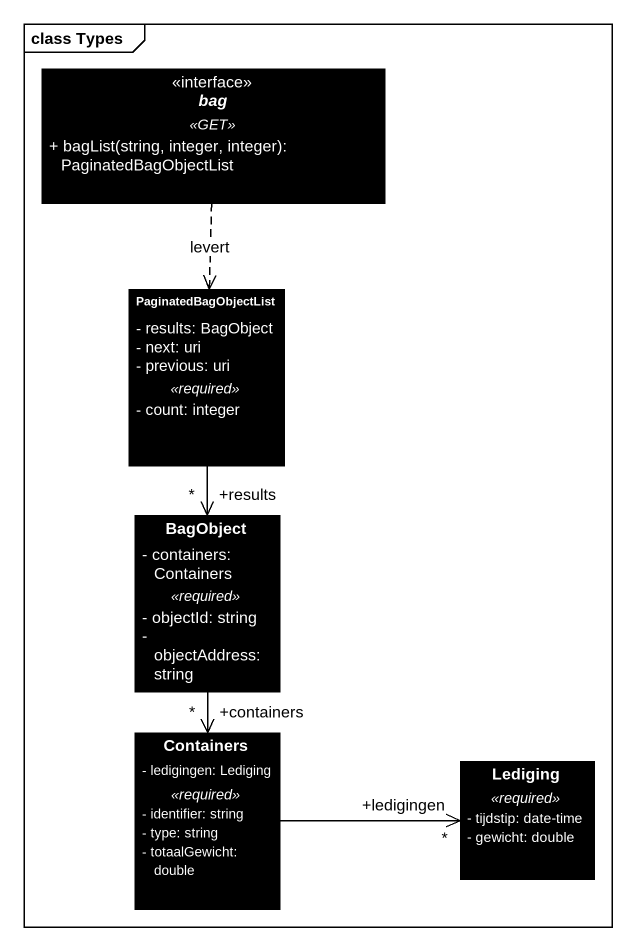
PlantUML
@startuml
mainframe class Types
hide circle
hide empty members
skinparam classAttributeIconSize 0
interface bag #000000 {
  .. <<GET>> ..
  + bagList(string, integer, integer): PaginatedBagObjectList
}
class PaginatedBagObjectList #000000 {
  - results: BagObject
  - next: uri
  - previous: uri
  .. <<required>> ..
  - count: integer
}
class BagObject #000000 {
  - containers: Containers
  .. <<required>> ..
  - objectId: string
  - objectAddress: string
}
class Containers #000000 {
  - ledigingen: Lediging
  .. <<required>> ..
  - identifier: string
  - type: string
  - totaalGewicht: double
}
class Lediging #000000 {
  .. <<required>> ..
  - tijdstip: date-time
  - gewicht: double
}
bag ..> PaginatedBagObjectList : levert
PaginatedBagObjectList --> "+results\n*" BagObject
BagObject --> "+containers\n*" Containers
Containers -right-> "+ledigingen\n*" Lediging
@enduml
